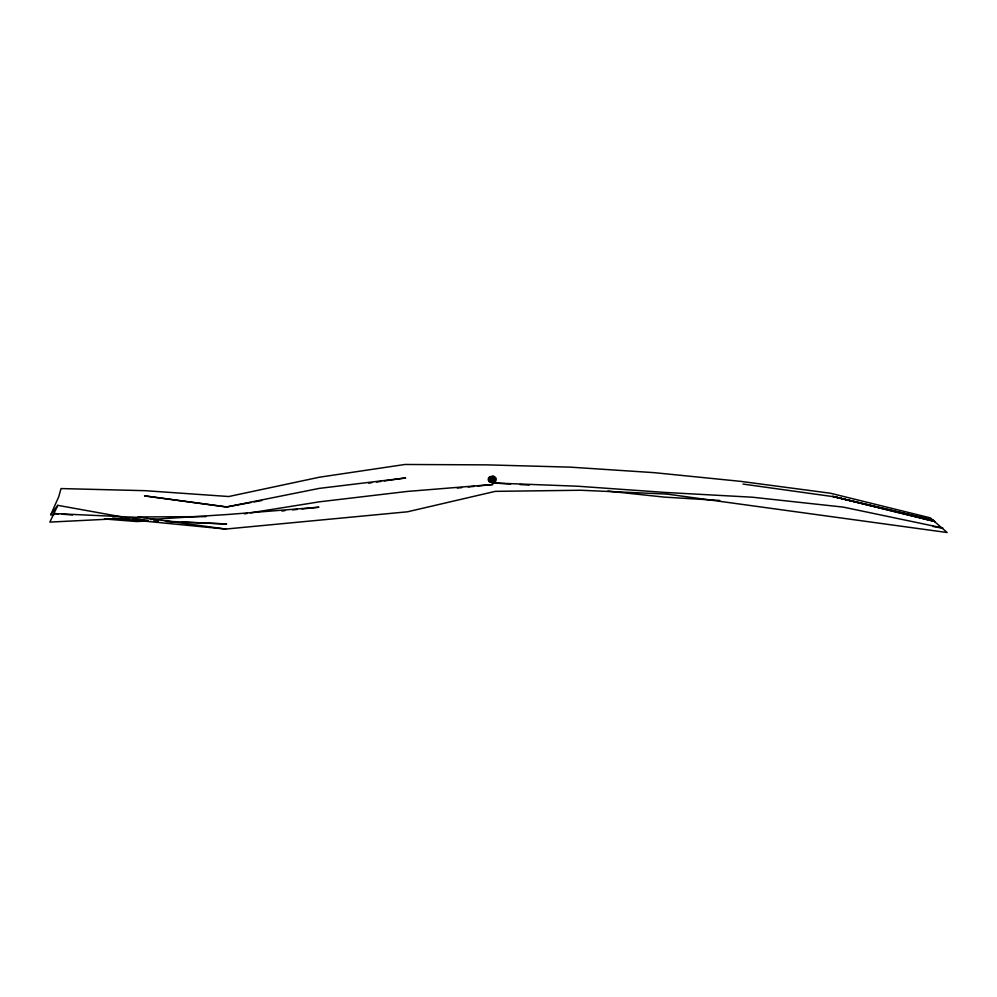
<?xml version="1.0" encoding="UTF-8"?>
<svg xmlns="http://www.w3.org/2000/svg" width="997" height="997" viewBox="0 0 997 997"><rect width="100%" height="100%" fill="white"/><g stroke="black" fill="none" stroke-linecap="round" stroke-linejoin="round"><path stroke-width="1.5" d="M489.004 481.601C484.754 474.622 499.659 474.622 495.409 481.601M53.838 514.963L50.76 514.726L58.748 496.68L61.029 488.567L145.288 490.686L228.724 496.531L319.451 477.202L404.919 464.477L487.371 464.876L570.122 467.132L654.132 472.653L740.497 481.339L830.339 493.216L930.226 517.829L947.15 532.523L667.068 494.088L580.728 490.25L495.297 491.359L407.474 511.797L225.733 529.058L112.773 518.029M122.544 517.032L57.814 505.342L49.85 522.104L141.076 517.53L225.733 529.058M489.315 481.352L489.564 481.763M489.502 481.389L489.602 481.302M57.814 505.342L50.76 514.726M491.259 481.053L491.259 481.763M489.29 481.177L494.961 481.763L494.961 481.053M494.811 481.302L494.612 481.09M251.045 502.488L226.705 506.937L144.49 495.87L227.466 507.124L226.705 506.937L319.214 488.393L405.667 477.937L384.132 480.965M254.085 501.94L261.688 500.544M489.976 480.716L490.138 481.763L490.038 480.741M244.352 513.841L247.406 513.355M250.471 512.857L319.352 501.827L407.299 491.434L492.854 484.492L477.401 486.05M368.74 483.134L371.819 482.698M376.442 482.05L381.053 481.401M281.752 511L284.855 510.688M292.595 509.903L297.243 509.43M301.892 508.956L318.94 507.211L229.073 514.402L150.46 519.512M457.311 488.069L461.947 487.608M468.129 486.985L474.31 486.362M144.291 519.911L138.134 520.309L147.444 520.696M147.494 520.945L136.726 521.543L104.486 518.988M137.997 516.957L205.905 516.633M492.231 476.454L494.038 476.454M492.231 476.591L494.038 476.591M489.004 477.563L495.409 477.563M489.004 478.41L495.409 478.41M489.004 479.058L495.409 479.058M489.004 481.09L490.138 480.99M494.387 480.99L495.409 481.09M490.611 481.277L493.802 481.277M490.611 481.439L491.284 481.352M493.802 481.439L493.154 481.053M153.65 520.957L158.311 521.144M166.075 521.468L176.943 521.917M181.604 522.116L226.618 523.986L166.736 521.281M141.076 517.53L53.913 513.567L58.561 513.916M148.304 520.446L133.075 518.938M510.638 484.006L492.057 482.934L577.836 486.237L665.049 492.431L752.423 497.216L843.275 507.112L942.813 527.986M519.936 484.542L529.22 485.078M719.722 500.457L664.525 497.129L607.858 491.097M61.664 514.153L72.507 514.975M743.027 484.068L834.414 496.818L934.837 521.518L832.595 496.369L933.254 520.197L833.529 496.656M932.98 526.466L940.532 527.849M494.724 480.99L494.848 481.763M494.599 477.563L494.599 478.41M494.599 479.058L494.612 481.763M494.325 480.778L494.275 481.763M494.2 480.778L494.2 481.763M493.951 480.766L493.901 481.763L493.752 480.766M493.602 480.766L493.49 481.763M493.353 480.766L493.278 481.75L493.191 480.766M492.942 481.763L492.044 481.277M492.281 480.766L492.281 481.75M491.845 480.766L491.845 481.75M490.948 480.766L490.923 481.763M489.814 477.563L489.814 478.41M489.814 478.896L489.801 481.763M490.611 481.75L490.611 480.766L490.512 481.763"/></g></svg>
